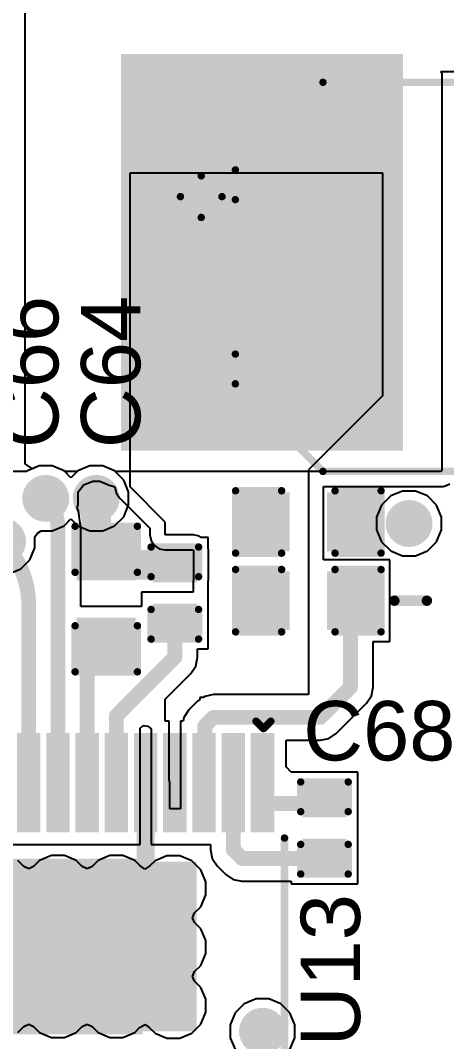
# Model space of a CAD drawing. Header units: millimetres. Extents: x 0 to 5423, y 0 to 5425.
# Drawn here: x 127.82 to 135.11, y 25.46 to 42.92 of the extents above; entities that cross this region are included whole.
import ezdxf

# ---------------------------------------------------------------- set-up
doc = ezdxf.new("R2010")
doc.units = ezdxf.units.MM
for name, color, linetype in [('BottomLayer', 5, 'Continuous'), ('BottomSolder', 6, 'Continuous'), ('TopLayer', 1, 'Continuous'), ('TopOverlay', 2, 'Continuous'), ('TopPaste', 8, 'Continuous'), ('TopSolder', 216, 'Continuous'), ('ViaHoleLayer', 16, 'Continuous')]:
    doc.layers.add(name, color=color, linetype=linetype)
doc.styles.add('Arial', font='', dxfattribs={"height": 0.2})
doc.styles.get('Arial').set_extended_font_data('Arial')

# ---------------------------------------------------------------- blocks, each defined once
blk = doc.blocks.new('HTSSOP_38_EP_4_4___130')
at = {"layer": 'BottomLayer'}
h = blk.add_hatch(color=5, dxfattribs=at)
edge = h.paths.add_edge_path()
edge.add_arc((-1, 2), 0.3, 0, 360)
h = blk.add_hatch(color=5, dxfattribs=at)
edge = h.paths.add_edge_path()
edge.add_arc((0, 2), 0.3, 0, 360)
h = blk.add_hatch(color=5, dxfattribs=at)
edge = h.paths.add_edge_path()
edge.add_arc((1, 2), 0.3, 0, 360)
h = blk.add_hatch(color=5, dxfattribs=at)
edge = h.paths.add_edge_path()
edge.add_arc((-1, 1), 0.3, 0, 360)
h = blk.add_hatch(color=5, dxfattribs=at)
edge = h.paths.add_edge_path()
edge.add_arc((0, 1), 0.3, 0, 360)
h = blk.add_hatch(color=5, dxfattribs=at)
edge = h.paths.add_edge_path()
edge.add_arc((1, 1), 0.3, 0, 360)
at = {"layer": 'BottomSolder'}
h = blk.add_hatch(color=6, dxfattribs=at)
edge = h.paths.add_edge_path()
edge.add_arc((-1, 2), 0.402, 0, 360)
h = blk.add_hatch(color=6, dxfattribs=at)
edge = h.paths.add_edge_path()
edge.add_arc((0, 2), 0.402, 0, 360)
h = blk.add_hatch(color=6, dxfattribs=at)
edge = h.paths.add_edge_path()
edge.add_arc((1, 2), 0.402, 0, 360)
h = blk.add_hatch(color=6, dxfattribs=at)
edge = h.paths.add_edge_path()
edge.add_arc((-1, 1), 0.402, 0, 360)
h = blk.add_hatch(color=6, dxfattribs=at)
edge = h.paths.add_edge_path()
edge.add_arc((0, 1), 0.402, 0, 360)
h = blk.add_hatch(color=6, dxfattribs=at)
edge = h.paths.add_edge_path()
edge.add_arc((1, 1), 0.402, 0, 360)
h = blk.add_hatch(color=6, dxfattribs=at)
edge = h.paths.add_edge_path()
edge.add_arc((-1, 0), 0.402, 0, 360)
h = blk.add_hatch(color=6, dxfattribs=at)
edge = h.paths.add_edge_path()
edge.add_arc((0, 0), 0.402, 0, 360)
h = blk.add_hatch(color=6, dxfattribs=at)
edge = h.paths.add_edge_path()
edge.add_arc((1, 0), 0.402, 0, 360)
at = {"layer": 'TopLayer'}
for points in [[(-2, 4.65), (-2, 4.35), (-3.6, 4.35), (-3.6, 4.65)], [(-2, 4.15), (-2, 3.85), (-3.6, 3.85), (-3.6, 4.15)], [(-2, 3.65), (-2, 3.35), (-3.6, 3.35), (-3.6, 3.65)], [(-2, 3.15), (-2, 2.85), (-3.6, 2.85), (-3.6, 3.15)], [(-2, 2.65), (-2, 2.35), (-3.6, 2.35), (-3.6, 2.65)], [(1.45, 2.4), (1.45, -2.4), (-1.45, -2.4), (-1.45, 2.4)], [(-2, 2.15), (-2, 1.85), (-3.6, 1.85), (-3.6, 2.15)], [(-2, 1.65), (-2, 1.35), (-3.6, 1.35), (-3.6, 1.65)], [(-2, 1.15), (-2, 0.85), (-3.6, 0.85), (-3.6, 1.15)], [(-2, 0.65), (-2, 0.35), (-3.6, 0.35), (-3.6, 0.65)]]:
    blk.add_hatch(color=1, dxfattribs=at).paths.add_polyline_path(points)
h = blk.add_hatch(color=1, dxfattribs=at)
edge = h.paths.add_edge_path()
edge.add_arc((-1, 2), 0.3, 0, 360)
h = blk.add_hatch(color=1, dxfattribs=at)
edge = h.paths.add_edge_path()
edge.add_arc((0, 2), 0.3, 0, 360)
h = blk.add_hatch(color=1, dxfattribs=at)
edge = h.paths.add_edge_path()
edge.add_arc((1, 2), 0.3, 0, 360)
h = blk.add_hatch(color=1, dxfattribs=at)
edge = h.paths.add_edge_path()
edge.add_arc((-1, 1), 0.3, 0, 360)
h = blk.add_hatch(color=1, dxfattribs=at)
edge = h.paths.add_edge_path()
edge.add_arc((0, 1), 0.3, 0, 360)
h = blk.add_hatch(color=1, dxfattribs=at)
edge = h.paths.add_edge_path()
edge.add_arc((1, 1), 0.3, 0, 360)
at = {"layer": 'TopPaste'}
for points in [[(-2, 4.65), (-2, 4.35), (-3.6, 4.35), (-3.6, 4.65)], [(-2, 4.15), (-2, 3.85), (-3.6, 3.85), (-3.6, 4.15)], [(-2, 3.65), (-2, 3.35), (-3.6, 3.35), (-3.6, 3.65)], [(-2, 3.15), (-2, 2.85), (-3.6, 2.85), (-3.6, 3.15)], [(-2, 2.65), (-2, 2.35), (-3.6, 2.35), (-3.6, 2.65)], [(1.45, 2.4), (1.45, -2.4), (-1.45, -2.4), (-1.45, 2.4)], [(-2, 2.15), (-2, 1.85), (-3.6, 1.85), (-3.6, 2.15)], [(-2, 1.65), (-2, 1.35), (-3.6, 1.35), (-3.6, 1.65)], [(-2, 1.15), (-2, 0.85), (-3.6, 0.85), (-3.6, 1.15)], [(-2, 0.65), (-2, 0.35), (-3.6, 0.35), (-3.6, 0.65)]]:
    blk.add_hatch(color=8, dxfattribs=at).paths.add_polyline_path(points)
at = {"layer": 'TopSolder'}
for points in [[(-1.949, 4.701), (-1.949, 4.299), (-3.651, 4.299), (-3.651, 4.701)], [(-1.949, 4.201), (-1.949, 3.799), (-3.651, 3.799), (-3.651, 4.201)], [(-1.949, 3.701), (-1.949, 3.299), (-3.651, 3.299), (-3.651, 3.701)], [(-1.949, 3.201), (-1.949, 2.799), (-3.651, 2.799), (-3.651, 3.201)], [(-1.949, 2.701), (-1.949, 2.299), (-3.651, 2.299), (-3.651, 2.701)], [(1.501, 2.451), (1.501, -2.451), (-1.501, -2.451), (-1.501, 2.451)], [(-1.949, 2.201), (-1.949, 1.799), (-3.651, 1.799), (-3.651, 2.201)], [(-1.949, 1.701), (-1.949, 1.299), (-3.651, 1.299), (-3.651, 1.701)], [(-1.949, 1.201), (-1.949, 0.799), (-3.651, 0.799), (-3.651, 1.201)], [(-1.949, 0.701), (-1.949, 0.299), (-3.651, 0.299), (-3.651, 0.701)]]:
    blk.add_hatch(color=216, dxfattribs=at).paths.add_polyline_path(points)
h = blk.add_hatch(color=216, dxfattribs=at)
edge = h.paths.add_edge_path()
edge.add_arc((-1, 2), 0.402, 0, 360)
h = blk.add_hatch(color=216, dxfattribs=at)
edge = h.paths.add_edge_path()
edge.add_arc((0, 2), 0.402, 0, 360)
h = blk.add_hatch(color=216, dxfattribs=at)
edge = h.paths.add_edge_path()
edge.add_arc((1, 2), 0.402, 0, 360)
h = blk.add_hatch(color=216, dxfattribs=at)
edge = h.paths.add_edge_path()
edge.add_arc((-1, 1), 0.402, 0, 360)
h = blk.add_hatch(color=216, dxfattribs=at)
edge = h.paths.add_edge_path()
edge.add_arc((0, 1), 0.402, 0, 360)
h = blk.add_hatch(color=216, dxfattribs=at)
edge = h.paths.add_edge_path()
edge.add_arc((1, 1), 0.402, 0, 360)
h = blk.add_hatch(color=216, dxfattribs=at)
edge = h.paths.add_edge_path()
edge.add_arc((-1, 0), 0.402, 0, 360)
h = blk.add_hatch(color=216, dxfattribs=at)
edge = h.paths.add_edge_path()
edge.add_arc((0, 0), 0.402, 0, 360)
h = blk.add_hatch(color=216, dxfattribs=at)
edge = h.paths.add_edge_path()
edge.add_arc((1, 0), 0.402, 0, 360)
at = {"layer": 'ViaHoleLayer'}
h = blk.add_hatch(color=16, dxfattribs=at)
edge = h.paths.add_edge_path()
edge.add_arc((-1, 2), 0.15, 0, 360)
h = blk.add_hatch(color=16, dxfattribs=at)
edge = h.paths.add_edge_path()
edge.add_arc((0, 2), 0.15, 0, 360)
h = blk.add_hatch(color=16, dxfattribs=at)
edge = h.paths.add_edge_path()
edge.add_arc((1, 2), 0.15, 0, 360)
h = blk.add_hatch(color=16, dxfattribs=at)
edge = h.paths.add_edge_path()
edge.add_arc((-1, 1), 0.15, 0, 360)
h = blk.add_hatch(color=16, dxfattribs=at)
edge = h.paths.add_edge_path()
edge.add_arc((0, 1), 0.15, 0, 360)
h = blk.add_hatch(color=16, dxfattribs=at)
edge = h.paths.add_edge_path()
edge.add_arc((1, 1), 0.15, 0, 360)
at = {"layer": 'TopOverlay', "const_width": 0.127}
for points in [[(1.829, 4.877), (-1.854, 4.877)], [(-3.724, 4.516), (-3.851, 4.643)], [(-3.851, 4.389), (-3.851, 4.643)], [(-3.851, 4.389), (-3.724, 4.516)]]:
    blk.add_lwpolyline(points, dxfattribs=at)
at = {"layer": 'TopOverlay', "const_width": 0.0635}
for points in [[(-1.886, 4.877, 1), (-1.822, 4.877, 1)], [(-3.883, 4.643, 1), (-3.82, 4.643, 1)], [(-3.883, 4.643, 1), (-3.82, 4.643, 1)], [(-3.756, 4.516, 1), (-3.693, 4.516, 1)], [(-3.756, 4.516, 1), (-3.693, 4.516, 1)], [(-3.883, 4.389, 1), (-3.82, 4.389, 1)], [(-3.883, 4.389, 1), (-3.82, 4.389, 1)]]:
    blk.add_lwpolyline(points, format="xyb", close=True, dxfattribs=at)
blk = doc.blocks.new('C___0603_350')
at = {"layer": 'TopLayer'}
for points in [[(-0.381, 0.445), (-0.381, -0.445), (-1.143, -0.445), (-1.143, 0.445)], [(1.143, 0.445), (1.143, -0.445), (0.381, -0.445), (0.381, 0.445)]]:
    blk.add_hatch(color=1, dxfattribs=at).paths.add_polyline_path(points)
at = {"layer": 'TopPaste'}
for points in [[(-0.381, 0.445), (-0.381, -0.445), (-1.143, -0.445), (-1.143, 0.445)], [(1.143, 0.445), (1.143, -0.445), (0.381, -0.445), (0.381, 0.445)]]:
    blk.add_hatch(color=8, dxfattribs=at).paths.add_polyline_path(points)
at = {"layer": 'TopSolder'}
for points in [[(-0.321, 0.504), (-0.321, -0.504), (-1.203, -0.504), (-1.203, 0.504)], [(1.203, 0.504), (1.203, -0.504), (0.321, -0.504), (0.321, 0.504)]]:
    blk.add_hatch(color=216, dxfattribs=at).paths.add_polyline_path(points)
at = {"layer": 'TopOverlay', "const_width": 0.127}
for points in [[(-1.245, 0.533), (-1.245, -0.533)], [(-0.457, 0.533), (-1.245, 0.533)], [(1.245, 0.533), (0.457, 0.533)], [(1.245, 0.533), (1.245, -0.533)], [(-0.457, -0.533), (-1.245, -0.533)], [(1.245, -0.533), (0.457, -0.533)]]:
    blk.add_lwpolyline(points, dxfattribs=at)
at = {"layer": 'TopOverlay', "const_width": 0.0635}
for points in [[(-1.276, 0.533, 1), (-1.213, 0.533, 1)], [(-1.276, 0.533, 1), (-1.213, 0.533, 1)], [(-0.489, 0.533, 1), (-0.425, 0.533, 1)], [(0.425, 0.533, 1), (0.489, 0.533, 1)], [(1.213, 0.533, 1), (1.276, 0.533, 1)], [(1.213, 0.533, 1), (1.276, 0.533, 1)], [(-1.276, -0.533, 1), (-1.213, -0.533, 1)], [(-1.276, -0.533, 1), (-1.213, -0.533, 1)], [(-0.489, -0.533, 1), (-0.425, -0.533, 1)], [(0.425, -0.533, 1), (0.489, -0.533, 1)], [(1.213, -0.533, 1), (1.276, -0.533, 1)], [(1.213, -0.533, 1), (1.276, -0.533, 1)]]:
    blk.add_lwpolyline(points, format="xyb", close=True, dxfattribs=at)
blk = doc.blocks.new('C___0603_352')
at = {"layer": 'TopLayer'}
for points in [[(-0.381, 0.445), (-0.381, -0.445), (-1.143, -0.445), (-1.143, 0.445)], [(1.143, 0.445), (1.143, -0.445), (0.381, -0.445), (0.381, 0.445)]]:
    blk.add_hatch(color=1, dxfattribs=at).paths.add_polyline_path(points)
at = {"layer": 'TopPaste'}
for points in [[(-0.381, 0.445), (-0.381, -0.445), (-1.143, -0.445), (-1.143, 0.445)], [(1.143, 0.445), (1.143, -0.445), (0.381, -0.445), (0.381, 0.445)]]:
    blk.add_hatch(color=8, dxfattribs=at).paths.add_polyline_path(points)
at = {"layer": 'TopSolder'}
for points in [[(-0.321, 0.504), (-0.321, -0.504), (-1.203, -0.504), (-1.203, 0.504)], [(1.203, 0.504), (1.203, -0.504), (0.321, -0.504), (0.321, 0.504)]]:
    blk.add_hatch(color=216, dxfattribs=at).paths.add_polyline_path(points)
at = {"layer": 'TopOverlay', "const_width": 0.127}
for points in [[(-1.245, 0.533), (-1.245, -0.533)], [(-0.457, 0.533), (-1.245, 0.533)], [(1.245, 0.533), (0.457, 0.533)], [(1.245, 0.533), (1.245, -0.533)], [(-0.457, -0.533), (-1.245, -0.533)], [(1.245, -0.533), (0.457, -0.533)]]:
    blk.add_lwpolyline(points, dxfattribs=at)
at = {"layer": 'TopOverlay', "const_width": 0.0635}
for points in [[(-1.276, 0.533, 1), (-1.213, 0.533, 1)], [(-1.276, 0.533, 1), (-1.213, 0.533, 1)], [(-0.489, 0.533, 1), (-0.425, 0.533, 1)], [(0.425, 0.533, 1), (0.489, 0.533, 1)], [(1.213, 0.533, 1), (1.276, 0.533, 1)], [(1.213, 0.533, 1), (1.276, 0.533, 1)], [(-1.276, -0.533, 1), (-1.213, -0.533, 1)], [(-1.276, -0.533, 1), (-1.213, -0.533, 1)], [(-0.489, -0.533, 1), (-0.425, -0.533, 1)], [(0.425, -0.533, 1), (0.489, -0.533, 1)], [(1.213, -0.533, 1), (1.276, -0.533, 1)], [(1.213, -0.533, 1), (1.276, -0.533, 1)]]:
    blk.add_lwpolyline(points, format="xyb", close=True, dxfattribs=at)
blk = doc.blocks.new('RVT1H101M0607_354')
at = {"layer": 'TopLayer'}
blk.add_hatch(color=1, dxfattribs=at).paths.add_polyline_path([(-4.55, 0.8), (-1.05, 0.8), (-1.05, -0.8), (-4.55, -0.8)])
at = {"layer": 'TopPaste'}
blk.add_hatch(color=8, dxfattribs=at).paths.add_polyline_path([(-4.55, 0.8), (-1.05, 0.8), (-1.05, -0.8), (-4.55, -0.8)])
at = {"layer": 'TopSolder'}
blk.add_hatch(color=216, dxfattribs=at).paths.add_polyline_path([(-4.652, 0.902), (-0.948, 0.902), (-0.948, -0.902), (-4.652, -0.902)])
at = {"layer": 'TopOverlay', "const_width": 0.127}
for points in [[(-3.333, 1.829), (-1.835, 3.327)], [(-1.835, 3.327), (3.321, 3.327)], [(-3.918, 1.016), (-3.918, 1.727)], [(-3.333, 1.321), (-3.333, 1.829)], [(-4.273, 1.372), (-3.562, 1.372)], [(-3.333, -1.829), (-3.333, -1.321)], [(-3.333, -1.829), (-1.835, -3.327)], [(-1.835, -3.327), (3.321, -3.327)]]:
    blk.add_lwpolyline(points, dxfattribs=at)
at = {"layer": 'TopOverlay', "const_width": 0.0635}
for points in [[(-1.867, 3.327, 1), (-1.803, 3.327, 1)], [(-1.867, 3.327, 1), (-1.803, 3.327, 1)], [(-3.949, 1.727, 1), (-3.886, 1.727, 1)], [(-3.365, 1.829, 1), (-3.302, 1.829, 1)], [(-3.365, 1.829, 1), (-3.302, 1.829, 1)], [(-4.305, 1.372, 1), (-4.241, 1.372, 1)], [(-3.594, 1.372, 1), (-3.53, 1.372, 1)], [(-3.365, 1.321, 1), (-3.302, 1.321, 1)], [(-3.949, 1.016, 1), (-3.886, 1.016, 1)], [(-3.365, -1.321, 1), (-3.302, -1.321, 1)], [(-3.365, -1.829, 1), (-3.302, -1.829, 1)], [(-3.365, -1.829, 1), (-3.302, -1.829, 1)], [(-1.867, -3.327, 1), (-1.803, -3.327, 1)], [(-1.867, -3.327, 1), (-1.803, -3.327, 1)]]:
    blk.add_lwpolyline(points, format="xyb", close=True, dxfattribs=at)
blk = doc.blocks.new('C___0402_357')
at = {"layer": 'TopLayer'}
for points in [[(-0.699, -0.318), (-0.699, 0.318), (-0.241, 0.318), (-0.241, -0.318)], [(0.241, -0.318), (0.241, 0.318), (0.699, 0.318), (0.699, -0.318)]]:
    blk.add_hatch(color=1, dxfattribs=at).paths.add_polyline_path(points)
at = {"layer": 'TopPaste'}
for points in [[(-0.699, -0.318), (-0.699, 0.318), (-0.241, 0.318), (-0.241, -0.318)], [(0.241, -0.318), (0.241, 0.318), (0.699, 0.318), (0.699, -0.318)]]:
    blk.add_hatch(color=8, dxfattribs=at).paths.add_polyline_path(points)
at = {"layer": 'TopSolder'}
for points in [[(-0.758, -0.377), (-0.758, 0.377), (-0.181, 0.377), (-0.181, -0.377)], [(0.181, -0.377), (0.181, 0.377), (0.758, 0.377), (0.758, -0.377)]]:
    blk.add_hatch(color=216, dxfattribs=at).paths.add_polyline_path(points)
at = {"layer": 'TopOverlay', "const_width": 0.127}
for points in [[(-0.787, 0.406), (-0.279, 0.406)], [(-0.787, 0.406), (-0.787, -0.406)], [(0.279, 0.406), (0.787, 0.406)], [(0.787, 0.406), (0.787, -0.406)], [(-0.787, -0.406), (-0.279, -0.406)], [(0.279, -0.406), (0.787, -0.406)]]:
    blk.add_lwpolyline(points, dxfattribs=at)
at = {"layer": 'TopOverlay', "const_width": 0.0635}
for points in [[(-0.819, 0.406, 1), (-0.756, 0.406, 1)], [(-0.819, 0.406, 1), (-0.756, 0.406, 1)], [(-0.311, 0.406, 1), (-0.248, 0.406, 1)], [(0.248, 0.406, 1), (0.311, 0.406, 1)], [(0.756, 0.406, 1), (0.819, 0.406, 1)], [(0.756, 0.406, 1), (0.819, 0.406, 1)], [(-0.819, -0.406, 1), (-0.756, -0.406, 1)], [(-0.819, -0.406, 1), (-0.756, -0.406, 1)], [(-0.311, -0.406, 1), (-0.248, -0.406, 1)], [(0.248, -0.406, 1), (0.311, -0.406, 1)], [(0.756, -0.406, 1), (0.819, -0.406, 1)], [(0.756, -0.406, 1), (0.819, -0.406, 1)]]:
    blk.add_lwpolyline(points, format="xyb", close=True, dxfattribs=at)
blk = doc.blocks.new('C___0603_358')
at = {"layer": 'TopLayer'}
for points in [[(-0.381, 0.445), (-0.381, -0.445), (-1.143, -0.445), (-1.143, 0.445)], [(1.143, 0.445), (1.143, -0.445), (0.381, -0.445), (0.381, 0.445)]]:
    blk.add_hatch(color=1, dxfattribs=at).paths.add_polyline_path(points)
at = {"layer": 'TopPaste'}
for points in [[(-0.381, 0.445), (-0.381, -0.445), (-1.143, -0.445), (-1.143, 0.445)], [(1.143, 0.445), (1.143, -0.445), (0.381, -0.445), (0.381, 0.445)]]:
    blk.add_hatch(color=8, dxfattribs=at).paths.add_polyline_path(points)
at = {"layer": 'TopSolder'}
for points in [[(-0.321, 0.504), (-0.321, -0.504), (-1.203, -0.504), (-1.203, 0.504)], [(1.203, 0.504), (1.203, -0.504), (0.321, -0.504), (0.321, 0.504)]]:
    blk.add_hatch(color=216, dxfattribs=at).paths.add_polyline_path(points)
at = {"layer": 'TopOverlay', "const_width": 0.127}
for points in [[(-1.245, -0.533), (-1.245, 0.533)], [(-0.457, 0.533), (-1.245, 0.533)], [(1.245, 0.533), (0.457, 0.533)], [(1.245, -0.533), (1.245, 0.533)], [(-0.457, -0.533), (-1.245, -0.533)], [(1.245, -0.533), (0.457, -0.533)]]:
    blk.add_lwpolyline(points, dxfattribs=at)
at = {"layer": 'TopOverlay', "const_width": 0.0635}
for points in [[(-1.276, 0.533, 1), (-1.213, 0.533, 1)], [(-1.276, 0.533, 1), (-1.213, 0.533, 1)], [(-0.489, 0.533, 1), (-0.425, 0.533, 1)], [(0.425, 0.533, 1), (0.489, 0.533, 1)], [(1.213, 0.533, 1), (1.276, 0.533, 1)], [(1.213, 0.533, 1), (1.276, 0.533, 1)], [(-1.276, -0.533, 1), (-1.213, -0.533, 1)], [(-1.276, -0.533, 1), (-1.213, -0.533, 1)], [(-0.489, -0.533, 1), (-0.425, -0.533, 1)], [(0.425, -0.533, 1), (0.489, -0.533, 1)], [(1.213, -0.533, 1), (1.276, -0.533, 1)], [(1.213, -0.533, 1), (1.276, -0.533, 1)]]:
    blk.add_lwpolyline(points, format="xyb", close=True, dxfattribs=at)
blk = doc.blocks.new('C___0402_360')
at = {"layer": 'TopLayer'}
for points in [[(-0.699, -0.318), (-0.699, 0.318), (-0.241, 0.318), (-0.241, -0.318)], [(0.241, -0.318), (0.241, 0.318), (0.699, 0.318), (0.699, -0.318)]]:
    blk.add_hatch(color=1, dxfattribs=at).paths.add_polyline_path(points)
at = {"layer": 'TopPaste'}
for points in [[(-0.699, -0.318), (-0.699, 0.318), (-0.241, 0.318), (-0.241, -0.318)], [(0.241, -0.318), (0.241, 0.318), (0.699, 0.318), (0.699, -0.318)]]:
    blk.add_hatch(color=8, dxfattribs=at).paths.add_polyline_path(points)
at = {"layer": 'TopSolder'}
for points in [[(-0.758, -0.377), (-0.758, 0.377), (-0.181, 0.377), (-0.181, -0.377)], [(0.181, -0.377), (0.181, 0.377), (0.758, 0.377), (0.758, -0.377)]]:
    blk.add_hatch(color=216, dxfattribs=at).paths.add_polyline_path(points)
at = {"layer": 'TopOverlay', "const_width": 0.127}
for points in [[(-0.787, 0.406), (-0.279, 0.406)], [(-0.787, 0.406), (-0.787, -0.406)], [(0.279, 0.406), (0.787, 0.406)], [(0.787, 0.406), (0.787, -0.406)], [(-0.787, -0.406), (-0.279, -0.406)], [(0.279, -0.406), (0.787, -0.406)]]:
    blk.add_lwpolyline(points, dxfattribs=at)
at = {"layer": 'TopOverlay', "const_width": 0.0635}
for points in [[(-0.819, 0.406, 1), (-0.756, 0.406, 1)], [(-0.819, 0.406, 1), (-0.756, 0.406, 1)], [(-0.311, 0.406, 1), (-0.248, 0.406, 1)], [(0.248, 0.406, 1), (0.311, 0.406, 1)], [(0.756, 0.406, 1), (0.819, 0.406, 1)], [(0.756, 0.406, 1), (0.819, 0.406, 1)], [(-0.819, -0.406, 1), (-0.756, -0.406, 1)], [(-0.819, -0.406, 1), (-0.756, -0.406, 1)], [(-0.311, -0.406, 1), (-0.248, -0.406, 1)], [(0.248, -0.406, 1), (0.311, -0.406, 1)], [(0.756, -0.406, 1), (0.819, -0.406, 1)], [(0.756, -0.406, 1), (0.819, -0.406, 1)]]:
    blk.add_lwpolyline(points, format="xyb", close=True, dxfattribs=at)

msp = doc.modelspace()

# ---------------------------------------------------------------- hatches: boundary and pattern name
at = {"layer": 'BottomLayer'}
h = msp.add_hatch(color=5, dxfattribs=at)
edge = h.paths.add_edge_path()
edge.add_arc((130.331, 40.45), 0.3, 0, 360)
h = msp.add_hatch(color=5, dxfattribs=at)
edge = h.paths.add_edge_path()
edge.add_arc((131.444, 40.45), 0.3, 0, 360)
h = msp.add_hatch(color=5, dxfattribs=at)
edge = h.paths.add_edge_path()
edge.add_arc((132.558, 40.45), 0.3, 0, 360)
h = msp.add_hatch(color=5, dxfattribs=at)
edge = h.paths.add_edge_path()
edge.add_arc((133.671, 40.45), 0.3, 0, 360)
h = msp.add_hatch(color=5, dxfattribs=at)
edge = h.paths.add_edge_path()
edge.add_arc((130.331, 36.589), 0.3, 0, 360)
h = msp.add_hatch(color=5, dxfattribs=at)
edge = h.paths.add_edge_path()
edge.add_arc((131.444, 36.589), 0.3, 0, 360)
h = msp.add_hatch(color=5, dxfattribs=at)
edge = h.paths.add_edge_path()
edge.add_arc((132.558, 36.589), 0.3, 0, 360)
h = msp.add_hatch(color=5, dxfattribs=at)
edge = h.paths.add_edge_path()
edge.add_arc((133.671, 36.589), 0.3, 0, 360)
h = msp.add_hatch(color=5, dxfattribs=at)
edge = h.paths.add_edge_path()
edge.add_arc((128.251, 34.744), 0.3, 0, 360)
h = msp.add_hatch(color=5, dxfattribs=at)
edge = h.paths.add_edge_path()
edge.add_arc((129.115, 34.744), 0.3, 0, 360)
h = msp.add_hatch(color=5, dxfattribs=at)
edge = h.paths.add_edge_path()
edge.add_arc((134.467, 34.315), 0.3, 0, 360)
h = msp.add_hatch(color=5, dxfattribs=at)
edge = h.paths.add_edge_path()
edge.add_arc((130.435, 28.077), 0.3, 0, 360)
h = msp.add_hatch(color=5, dxfattribs=at)
edge = h.paths.add_edge_path()
edge.add_arc((130.435, 27.073), 0.3, 0, 360)
h = msp.add_hatch(color=5, dxfattribs=at)
edge = h.paths.add_edge_path()
edge.add_arc((130.435, 26.069), 0.3, 0, 360)
h = msp.add_hatch(color=5, dxfattribs=at)
edge = h.paths.add_edge_path()
edge.add_arc((131.96, 25.633), 0.3, 0, 360)
at = {"layer": 'BottomSolder'}
h = msp.add_hatch(color=6, dxfattribs=at)
edge = h.paths.add_edge_path()
edge.add_arc((130.331, 40.45), 0.402, 0, 360)
h = msp.add_hatch(color=6, dxfattribs=at)
edge = h.paths.add_edge_path()
edge.add_arc((131.444, 40.45), 0.402, 0, 360)
h = msp.add_hatch(color=6, dxfattribs=at)
edge = h.paths.add_edge_path()
edge.add_arc((132.558, 40.45), 0.402, 0, 360)
h = msp.add_hatch(color=6, dxfattribs=at)
edge = h.paths.add_edge_path()
edge.add_arc((133.671, 40.45), 0.402, 0, 360)
h = msp.add_hatch(color=6, dxfattribs=at)
edge = h.paths.add_edge_path()
edge.add_arc((130.331, 36.589), 0.402, 0, 360)
h = msp.add_hatch(color=6, dxfattribs=at)
edge = h.paths.add_edge_path()
edge.add_arc((131.444, 36.589), 0.402, 0, 360)
h = msp.add_hatch(color=6, dxfattribs=at)
edge = h.paths.add_edge_path()
edge.add_arc((132.558, 36.589), 0.402, 0, 360)
h = msp.add_hatch(color=6, dxfattribs=at)
edge = h.paths.add_edge_path()
edge.add_arc((133.671, 36.589), 0.402, 0, 360)
h = msp.add_hatch(color=6, dxfattribs=at)
edge = h.paths.add_edge_path()
edge.add_arc((128.251, 34.744), 0.402, 0, 360)
h = msp.add_hatch(color=6, dxfattribs=at)
edge = h.paths.add_edge_path()
edge.add_arc((129.115, 34.744), 0.402, 0, 360)
h = msp.add_hatch(color=6, dxfattribs=at)
edge = h.paths.add_edge_path()
edge.add_arc((134.467, 34.315), 0.402, 0, 360)
h = msp.add_hatch(color=6, dxfattribs=at)
edge = h.paths.add_edge_path()
edge.add_arc((127.511, 34.009), 0.402, 0, 360)
h = msp.add_hatch(color=6, dxfattribs=at)
edge = h.paths.add_edge_path()
edge.add_arc((130.435, 28.077), 0.402, 0, 360)
h = msp.add_hatch(color=6, dxfattribs=at)
edge = h.paths.add_edge_path()
edge.add_arc((130.435, 27.073), 0.402, 0, 360)
h = msp.add_hatch(color=6, dxfattribs=at)
edge = h.paths.add_edge_path()
edge.add_arc((130.435, 26.069), 0.402, 0, 360)
h = msp.add_hatch(color=6, dxfattribs=at)
edge = h.paths.add_edge_path()
edge.add_arc((131.96, 25.633), 0.402, 0, 360)
at = {"layer": 'TopLayer'}
for points in [[(129.54, 35.562), (134.366, 35.562), (134.366, 42.343), (129.54, 42.343)], [(128.843, 33.354), (130.778, 33.354), (130.778, 33.862), (128.843, 33.862)], [(129.46, 25.633), (130.835, 25.633), (130.835, 28.533), (129.46, 28.533)]]:
    msp.add_hatch(color=1, dxfattribs=at).paths.add_polyline_path(points)
h = msp.add_hatch(color=1, dxfattribs=at)
edge = h.paths.add_edge_path()
edge.add_arc((130.331, 40.45), 0.3, 0, 360)
h = msp.add_hatch(color=1, dxfattribs=at)
edge = h.paths.add_edge_path()
edge.add_arc((131.444, 40.45), 0.3, 0, 360)
h = msp.add_hatch(color=1, dxfattribs=at)
edge = h.paths.add_edge_path()
edge.add_arc((132.558, 40.45), 0.3, 0, 360)
h = msp.add_hatch(color=1, dxfattribs=at)
edge = h.paths.add_edge_path()
edge.add_arc((133.671, 40.45), 0.3, 0, 360)
h = msp.add_hatch(color=1, dxfattribs=at)
edge = h.paths.add_edge_path()
edge.add_arc((130.331, 36.589), 0.3, 0, 360)
h = msp.add_hatch(color=1, dxfattribs=at)
edge = h.paths.add_edge_path()
edge.add_arc((131.444, 36.589), 0.3, 0, 360)
h = msp.add_hatch(color=1, dxfattribs=at)
edge = h.paths.add_edge_path()
edge.add_arc((132.558, 36.589), 0.3, 0, 360)
h = msp.add_hatch(color=1, dxfattribs=at)
edge = h.paths.add_edge_path()
edge.add_arc((133.671, 36.589), 0.3, 0, 360)
h = msp.add_hatch(color=1, dxfattribs=at)
edge = h.paths.add_edge_path()
edge.add_arc((128.251, 34.744), 0.3, 0, 360)
h = msp.add_hatch(color=1, dxfattribs=at)
edge = h.paths.add_edge_path()
edge.add_arc((129.115, 34.744), 0.3, 0, 360)
h = msp.add_hatch(color=1, dxfattribs=at)
edge = h.paths.add_edge_path()
edge.add_arc((134.467, 34.315), 0.3, 0, 360)
h = msp.add_hatch(color=1, dxfattribs=at)
edge = h.paths.add_edge_path()
edge.add_arc((130.435, 28.077), 0.3, 0, 360)
h = msp.add_hatch(color=1, dxfattribs=at)
edge = h.paths.add_edge_path()
edge.add_arc((130.435, 27.073), 0.3, 0, 360)
h = msp.add_hatch(color=1, dxfattribs=at)
edge = h.paths.add_edge_path()
edge.add_arc((130.435, 26.069), 0.3, 0, 360)
h = msp.add_hatch(color=1, dxfattribs=at)
edge = h.paths.add_edge_path()
edge.add_arc((131.96, 25.633), 0.3, 0, 360)
at = {"layer": 'TopSolder'}
h = msp.add_hatch(color=216, dxfattribs=at)
edge = h.paths.add_edge_path()
edge.add_arc((130.331, 40.45), 0.402, 0, 360)
h = msp.add_hatch(color=216, dxfattribs=at)
edge = h.paths.add_edge_path()
edge.add_arc((131.444, 40.45), 0.402, 0, 360)
h = msp.add_hatch(color=216, dxfattribs=at)
edge = h.paths.add_edge_path()
edge.add_arc((132.558, 40.45), 0.402, 0, 360)
h = msp.add_hatch(color=216, dxfattribs=at)
edge = h.paths.add_edge_path()
edge.add_arc((133.671, 40.45), 0.402, 0, 360)
h = msp.add_hatch(color=216, dxfattribs=at)
edge = h.paths.add_edge_path()
edge.add_arc((130.331, 36.589), 0.402, 0, 360)
h = msp.add_hatch(color=216, dxfattribs=at)
edge = h.paths.add_edge_path()
edge.add_arc((131.444, 36.589), 0.402, 0, 360)
h = msp.add_hatch(color=216, dxfattribs=at)
edge = h.paths.add_edge_path()
edge.add_arc((132.558, 36.589), 0.402, 0, 360)
h = msp.add_hatch(color=216, dxfattribs=at)
edge = h.paths.add_edge_path()
edge.add_arc((133.671, 36.589), 0.402, 0, 360)
h = msp.add_hatch(color=216, dxfattribs=at)
edge = h.paths.add_edge_path()
edge.add_arc((128.251, 34.744), 0.402, 0, 360)
h = msp.add_hatch(color=216, dxfattribs=at)
edge = h.paths.add_edge_path()
edge.add_arc((129.115, 34.744), 0.402, 0, 360)
h = msp.add_hatch(color=216, dxfattribs=at)
edge = h.paths.add_edge_path()
edge.add_arc((134.467, 34.315), 0.402, 0, 360)
h = msp.add_hatch(color=216, dxfattribs=at)
edge = h.paths.add_edge_path()
edge.add_arc((127.511, 34.009), 0.402, 0, 360)
h = msp.add_hatch(color=216, dxfattribs=at)
edge = h.paths.add_edge_path()
edge.add_arc((130.435, 28.077), 0.402, 0, 360)
h = msp.add_hatch(color=216, dxfattribs=at)
edge = h.paths.add_edge_path()
edge.add_arc((130.435, 27.073), 0.402, 0, 360)
h = msp.add_hatch(color=216, dxfattribs=at)
edge = h.paths.add_edge_path()
edge.add_arc((130.435, 26.069), 0.402, 0, 360)
h = msp.add_hatch(color=216, dxfattribs=at)
edge = h.paths.add_edge_path()
edge.add_arc((131.96, 25.633), 0.402, 0, 360)
at = {"layer": 'ViaHoleLayer'}
h = msp.add_hatch(color=16, dxfattribs=at)
edge = h.paths.add_edge_path()
edge.add_arc((130.331, 40.45), 0.15, 0, 360)
h = msp.add_hatch(color=16, dxfattribs=at)
edge = h.paths.add_edge_path()
edge.add_arc((131.444, 40.45), 0.15, 0, 360)
h = msp.add_hatch(color=16, dxfattribs=at)
edge = h.paths.add_edge_path()
edge.add_arc((132.558, 40.45), 0.15, 0, 360)
h = msp.add_hatch(color=16, dxfattribs=at)
edge = h.paths.add_edge_path()
edge.add_arc((133.671, 40.45), 0.15, 0, 360)
h = msp.add_hatch(color=16, dxfattribs=at)
edge = h.paths.add_edge_path()
edge.add_arc((130.331, 36.589), 0.15, 0, 360)
h = msp.add_hatch(color=16, dxfattribs=at)
edge = h.paths.add_edge_path()
edge.add_arc((131.444, 36.589), 0.15, 0, 360)
h = msp.add_hatch(color=16, dxfattribs=at)
edge = h.paths.add_edge_path()
edge.add_arc((132.558, 36.589), 0.15, 0, 360)
h = msp.add_hatch(color=16, dxfattribs=at)
edge = h.paths.add_edge_path()
edge.add_arc((133.671, 36.589), 0.15, 0, 360)
h = msp.add_hatch(color=16, dxfattribs=at)
edge = h.paths.add_edge_path()
edge.add_arc((128.251, 34.744), 0.15, 0, 360)
h = msp.add_hatch(color=16, dxfattribs=at)
edge = h.paths.add_edge_path()
edge.add_arc((129.115, 34.744), 0.15, 0, 360)
h = msp.add_hatch(color=16, dxfattribs=at)
edge = h.paths.add_edge_path()
edge.add_arc((134.467, 34.315), 0.15, 0, 360)
h = msp.add_hatch(color=16, dxfattribs=at)
edge = h.paths.add_edge_path()
edge.add_arc((130.435, 28.077), 0.15, 0, 360)
h = msp.add_hatch(color=16, dxfattribs=at)
edge = h.paths.add_edge_path()
edge.add_arc((130.435, 27.073), 0.15, 0, 360)
h = msp.add_hatch(color=16, dxfattribs=at)
edge = h.paths.add_edge_path()
edge.add_arc((130.435, 26.069), 0.15, 0, 360)
h = msp.add_hatch(color=16, dxfattribs=at)
edge = h.paths.add_edge_path()
edge.add_arc((131.96, 25.633), 0.15, 0, 360)

# ---------------------------------------------------------------- linework, layer by layer
at = {"layer": 'BottomLayer'}
for p, q in [((127.899, 35.335), (127.899, 69.042)), ((128.026, 35.25), (127.899, 35.335)), ((128.141, 35.298), (128.026, 35.25)), ((128.361, 35.298), (128.141, 35.298)), ((128.565, 35.213), (128.361, 35.298)), ((129.005, 35.298), (128.802, 35.213)), ((129.226, 35.298), (129.005, 35.298)), ((129.429, 35.213), (129.226, 35.298)), ((128.683, 35.095), (128.565, 35.213)), ((128.802, 35.213), (128.683, 35.095)), ((129.585, 35.057), (129.429, 35.213)), ((129.669, 34.854), (129.585, 35.057)), ((129.669, 34.633), (129.669, 34.854)), ((134.154, 34.785), (133.998, 34.629)), ((134.357, 34.869), (134.154, 34.785)), ((134.578, 34.869), (134.357, 34.869)), ((134.781, 34.785), (134.578, 34.869)), ((134.937, 34.629), (134.781, 34.785)), ((129.585, 34.43), (129.669, 34.633)), ((133.998, 34.629), (133.913, 34.425)), ((135.021, 34.425), (134.937, 34.629)), ((129.429, 34.274), (129.585, 34.43)), ((133.913, 34.425), (133.913, 34.205)), ((135.021, 34.205), (135.021, 34.425)), ((128.361, 34.19), (128.565, 34.274)), ((128.565, 34.274), (128.683, 34.392)), ((128.683, 34.392), (128.802, 34.274)), ((128.802, 34.274), (129.005, 34.19)), ((129.226, 34.19), (129.429, 34.274)), ((128.065, 34.084), (128.113, 34.151)), ((128.065, 33.899), (128.065, 34.084)), ((128.113, 34.151), (128.173, 34.19)), ((128.173, 34.19), (128.361, 34.19)), ((129.005, 34.19), (129.226, 34.19)), ((133.913, 34.205), (133.998, 34.001)), ((134.937, 34.001), (135.021, 34.205)), ((127.981, 33.696), (128.065, 33.899)), ((133.998, 34.001), (134.154, 33.845)), ((134.781, 33.845), (134.937, 34.001)), ((134.154, 33.845), (134.357, 33.761)), ((134.357, 33.761), (134.578, 33.761)), ((134.578, 33.761), (134.781, 33.845)), ((127.621, 33.455), (127.825, 33.54)), ((127.825, 33.54), (127.981, 33.696)), ((128.35, 28.637), (128.146, 28.553)), ((128.57, 28.637), (128.35, 28.637)), ((128.774, 28.553), (128.57, 28.637)), ((129.35, 28.637), (129.146, 28.553)), ((129.57, 28.637), (129.35, 28.637)), ((129.774, 28.553), (129.57, 28.637)), ((127.877, 28.449), (127.774, 28.553)), ((128.146, 28.553), (128.043, 28.449)), ((128.877, 28.449), (128.774, 28.553)), ((129.146, 28.553), (129.043, 28.449)), ((129.868, 28.459), (129.774, 28.553)), ((130.121, 28.546), (130.033, 28.459)), ((130.325, 28.631), (130.121, 28.546)), ((130.545, 28.631), (130.325, 28.631)), ((130.749, 28.546), (130.545, 28.631)), ((130.904, 28.391), (130.749, 28.546)), ((127.96, 28.411), (127.877, 28.449)), ((128.043, 28.449), (127.96, 28.411)), ((128.96, 28.411), (128.877, 28.449)), ((129.043, 28.449), (128.96, 28.411)), ((129.944, 28.405), (129.868, 28.459)), ((130.033, 28.459), (129.944, 28.405)), ((130.989, 28.187), (130.904, 28.391)), ((130.989, 27.967), (130.989, 28.187)), ((130.904, 27.763), (130.989, 27.967)), ((130.799, 27.658), (130.904, 27.763)), ((130.763, 27.575), (130.799, 27.658)), ((130.799, 27.492), (130.763, 27.575)), ((130.904, 27.386), (130.799, 27.492)), ((130.989, 27.183), (130.904, 27.386)), ((130.989, 26.962), (130.989, 27.183)), ((130.904, 26.759), (130.989, 26.962)), ((130.799, 26.654), (130.904, 26.759)), ((130.763, 26.571), (130.799, 26.654)), ((130.799, 26.488), (130.763, 26.571)), ((130.904, 26.382), (130.799, 26.488)), ((130.989, 26.179), (130.904, 26.382)), ((130.989, 25.958), (130.989, 26.179)), ((131.646, 26.103), (131.49, 25.947)), ((131.85, 26.187), (131.646, 26.103)), ((132.07, 26.187), (131.85, 26.187)), ((132.274, 26.103), (132.07, 26.187)), ((132.43, 25.947), (132.274, 26.103)), ((130.904, 25.755), (130.989, 25.958)), ((131.49, 25.947), (131.406, 25.743)), ((132.514, 25.743), (132.43, 25.947)), ((127.774, 25.613), (127.877, 25.717)), ((127.877, 25.717), (127.96, 25.755)), ((127.96, 25.755), (128.043, 25.717)), ((128.043, 25.717), (128.146, 25.613)), ((128.774, 25.613), (128.877, 25.717)), ((128.877, 25.717), (128.96, 25.755)), ((128.96, 25.755), (129.043, 25.717)), ((129.043, 25.717), (129.146, 25.613)), ((129.774, 25.613), (129.857, 25.697)), ((129.857, 25.697), (129.955, 25.749)), ((129.955, 25.749), (130.023, 25.697)), ((130.023, 25.697), (130.121, 25.599)), ((130.749, 25.599), (130.904, 25.755)), ((131.406, 25.743), (131.406, 25.523)), ((132.514, 25.523), (132.514, 25.743)), ((128.146, 25.613), (128.35, 25.529)), ((128.35, 25.529), (128.57, 25.529)), ((128.57, 25.529), (128.774, 25.613)), ((129.146, 25.613), (129.35, 25.529)), ((129.35, 25.529), (129.57, 25.529)), ((129.57, 25.529), (129.774, 25.613)), ((130.121, 25.599), (130.325, 25.515)), ((130.325, 25.515), (130.545, 25.515)), ((130.545, 25.515), (130.749, 25.599)), ((131.406, 25.523), (131.49, 25.319)), ((132.43, 25.319), (132.514, 25.523))]:
    msp.add_line(p, q, dxfattribs=at)
at = {"layer": 'TopLayer'}
for p, q in [((135.529, 42.037), (135.005, 42.037)), ((135.005, 42.037), (135.026, 42.016)), ((135.026, 42.016), (135.026, 41.778)), ((135.026, 41.778), (135.026, 35.23)), ((129.695, 34.939), (129.695, 40.31)), ((129.695, 40.31), (134.013, 40.31)), ((134.013, 40.31), (134.013, 36.5)), ((134.013, 36.5), (132.746, 35.233)), ((128.141, 35.298), (127.937, 35.213)), ((128.361, 35.298), (128.141, 35.298)), ((128.565, 35.213), (128.361, 35.298)), ((129.005, 35.298), (128.802, 35.213)), ((129.226, 35.298), (129.005, 35.298)), ((129.429, 35.213), (129.226, 35.298)), ((127.929, 35.204), (127.341, 35.204)), ((127.937, 35.213), (127.929, 35.204)), ((128.574, 35.204), (128.565, 35.213)), ((128.793, 35.204), (128.574, 35.204)), ((128.802, 35.213), (128.793, 35.204)), ((129.432, 35.211), (129.429, 35.213)), ((129.464, 35.204), (129.432, 35.211)), ((135.001, 35.204), (129.464, 35.204)), ((132.746, 35.233), (132.746, 31.389)), ((135.022, 35.209), (135.001, 35.204)), ((135.026, 35.23), (135.022, 35.209)), ((128.805, 34.854), (128.892, 34.965)), ((128.892, 34.965), (128.912, 34.979)), ((128.912, 34.979), (129.057, 35.039)), ((129.057, 35.039), (129.174, 35.039)), ((129.174, 35.039), (129.327, 34.975)), ((129.327, 34.975), (129.333, 34.971)), ((129.333, 34.971), (129.358, 34.967)), ((129.358, 34.967), (129.381, 34.957)), ((129.381, 34.957), (129.413, 34.95)), ((129.413, 34.95), (129.424, 34.95)), ((129.424, 34.95), (129.436, 34.939)), ((129.436, 34.939), (129.456, 34.839)), ((130.293, 34.34), (129.695, 34.939)), ((133.005, 33.693), (133.005, 34.945)), ((133.005, 34.945), (135.001, 34.945)), ((135.001, 34.945), (135.026, 34.95)), ((135.026, 34.95), (135.051, 34.95)), ((135.051, 34.95), (135.073, 34.955)), ((135.073, 34.955), (135.096, 34.964)), ((135.096, 34.964), (135.1, 34.965)), ((135.1, 34.965), (135.103, 34.967)), ((135.103, 34.967), (135.166, 34.993)), ((128.805, 34.633), (128.805, 34.854)), ((129.456, 34.839), (129.512, 34.755)), ((129.512, 34.755), (130.035, 34.233)), ((128.787, 34.588), (128.805, 34.633)), ((128.813, 34.525), (128.787, 34.588)), ((128.851, 34.239), (128.813, 34.525)), ((128.849, 32.896), (128.849, 34.239)), ((128.849, 34.239), (128.851, 34.239)), ((130.035, 34.233), (130.035, 34.121)), ((130.293, 34.121), (130.293, 34.34)), ((130.035, 34.121), (130.054, 34.022)), ((130.778, 34.121), (130.293, 34.121)), ((130.877, 34.101), (130.778, 34.121)), ((130.913, 34.077), (130.877, 34.101)), ((131.032, 34.077), (130.913, 34.077)), ((131.032, 33.887), (131.032, 34.077)), ((130.054, 34.022), (130.11, 33.938)), ((130.11, 33.938), (130.194, 33.882)), ((130.194, 33.882), (130.293, 33.862)), ((131.037, 33.862), (131.032, 33.887)), ((130.293, 33.862), (130.752, 33.862)), ((130.752, 33.862), (130.778, 33.857)), ((130.778, 33.857), (130.778, 33.354)), ((131.037, 33.354), (131.037, 33.862)), ((134.141, 33.693), (133.005, 33.693)), ((134.141, 32.296), (134.141, 33.693)), ((130.778, 33.354), (130.773, 33.329)), ((131.032, 33.329), (131.037, 33.354)), ((130.773, 33.329), (130.773, 33.138)), ((131.032, 33.112), (131.032, 33.329)), ((130.773, 33.138), (129.889, 33.138)), ((129.889, 33.138), (129.889, 32.896)), ((131.032, 32.172), (131.032, 33.112)), ((129.889, 32.896), (128.849, 32.896)), ((130.849, 32.027), (130.849, 32.172)), ((130.849, 32.172), (131.032, 32.172)), ((133.854, 31.518), (133.854, 32.296)), ((133.854, 32.296), (134.141, 32.296)), ((130.819, 31.878), (130.849, 32.027)), ((130.735, 31.752), (130.819, 31.878)), ((130.293, 31.311), (130.735, 31.752)), ((133.825, 31.369), (133.854, 31.518)), ((130.293, 30.937), (130.293, 31.311)), ((130.846, 31.275), (130.698, 31.126)), ((130.89, 31.304), (130.846, 31.275)), ((130.942, 31.339), (130.89, 31.339)), ((130.89, 31.339), (130.89, 31.304)), ((130.972, 31.359), (130.942, 31.339)), ((131.121, 31.389), (130.972, 31.359)), ((132.746, 31.389), (131.121, 31.389)), ((133.74, 31.243), (133.825, 31.369)), ((130.698, 31.126), (130.613, 31)), ((133.223, 30.726), (133.74, 31.243)), ((130.364, 30.937), (130.293, 30.937)), ((130.364, 29.935), (130.364, 30.937)), ((130.601, 30.937), (130.556, 30.937)), ((130.556, 30.937), (130.556, 29.438)), ((130.613, 31), (130.601, 30.937)), ((129.864, 30.817), (129.921, 30.861)), ((129.864, 28.829), (129.864, 30.817)), ((129.921, 30.861), (129.996, 30.848)), ((129.996, 30.848), (130.056, 30.804)), ((130.056, 30.804), (130.056, 28.829)), ((132.364, 30.153), (132.364, 30.612)), ((132.364, 30.612), (132.949, 30.612)), ((132.949, 30.612), (133.097, 30.641)), ((133.097, 30.641), (133.223, 30.726)), ((132.448, 30.061), (132.364, 30.153)), ((133.591, 30.061), (132.448, 30.061)), ((133.591, 29.096), (133.591, 30.061)), ((130.374, 29.883), (130.364, 29.935)), ((130.374, 29.438), (130.374, 29.883)), ((130.556, 29.438), (130.374, 29.438)), ((133.591, 28.156), (133.591, 29.096)), ((125.245, 28.829), (129.864, 28.829)), ((130.056, 28.829), (131.072, 28.829)), ((131.072, 28.829), (131.072, 28.737)), ((131.072, 28.737), (131.101, 28.588)), ((131.101, 28.588), (131.185, 28.462)), ((131.185, 28.462), (131.334, 28.314)), ((131.334, 28.314), (131.46, 28.229)), ((131.46, 28.229), (131.609, 28.2)), ((131.609, 28.2), (132.448, 28.2)), ((132.448, 28.2), (132.448, 28.156)), ((132.448, 28.156), (133.591, 28.156))]:
    msp.add_line(p, q, dxfattribs=at)
for points, const_width in [([(129.115, 33.945), (129.115, 34.744)], 0.508), ([(128.46, 29.883), (128.46, 34.239)], 0.254), ([(127.96, 29.883), (127.96, 32.925)], 0.254), ([(133.466, 31.518), (133.466, 32.961)], 0.254), ([(130.46, 32.027), (130.46, 32.605)], 0.254), ([(129.46, 31.027), (130.46, 32.027)], 0.254), ([(128.96, 29.883), (128.96, 31.884)], 0.254), ([(132.949, 31), (133.466, 31.518)], 0.254), ([(129.46, 29.883), (129.46, 31.027)], 0.254), ([(130.972, 30.852), (131.121, 31)], 0.254), ([(131.121, 31), (132.949, 31)], 0.254), ([(130.972, 29.895), (130.972, 30.852)], 0.254), ([(129.96, 28.381), (129.96, 29.883)], 0.305), ([(131.46, 28.737), (131.46, 29.883)], 0.254), ([(131.983, 29.528), (132.972, 29.528)], 0.254), ([(131.46, 28.737), (131.609, 28.588)], 0.254), ([(131.609, 28.588), (132.972, 28.588)], 0.254), ([(129.921, 28.346), (129.926, 28.346)], 0.305), ([(129.926, 28.346), (129.96, 28.381)], 0.305), ([(131.96, 24.283), (131.96, 25.633)], 0.305)]:
    msp.add_lwpolyline(points, dxfattribs=dict(at, const_width=const_width))
for points, const_width in [([(128.988, 34.744, 1), (129.242, 34.744, 1)], 0.254), ([(128.188, 34.744, 1), (128.315, 34.744, 1)], 0.127), ([(128.397, 34.239, 1), (128.524, 34.239, 1)], 0.127), ([(128.397, 34.239, 1), (128.524, 34.239, 1)], 0.127), ([(128.988, 33.945, 1), (129.242, 33.945, 1)], 0.254), ([(127.897, 32.925, 1), (128.024, 32.925, 1)], 0.127), ([(127.897, 32.925, 1), (128.024, 32.925, 1)], 0.127), ([(133.402, 32.961, 1), (133.529, 32.961, 1)], 0.127), ([(130.397, 32.605, 1), (130.524, 32.605, 1)], 0.127), ([(130.397, 32.027, 1), (130.524, 32.027, 1)], 0.127), ([(130.397, 32.027, 1), (130.524, 32.027, 1)], 0.127), ([(128.897, 31.884, 1), (129.024, 31.884, 1)], 0.127), ([(133.402, 31.518, 1), (133.529, 31.518, 1)], 0.127), ([(133.402, 31.518, 1), (133.529, 31.518, 1)], 0.127), ([(129.397, 31.027, 1), (129.524, 31.027, 1)], 0.127), ([(129.397, 31.027, 1), (129.524, 31.027, 1)], 0.127), ([(131.058, 31, 1), (131.185, 31, 1)], 0.127), ([(131.058, 31, 1), (131.185, 31, 1)], 0.127), ([(132.885, 31, 1), (133.012, 31, 1)], 0.127), ([(132.885, 31, 1), (133.012, 31, 1)], 0.127), ([(130.909, 30.852, 1), (131.036, 30.852, 1)], 0.127), ([(130.909, 30.852, 1), (131.036, 30.852, 1)], 0.127), ([(129.884, 29.883, 1), (130.036, 29.883, 1)], 0.152), ([(127.897, 29.883, 1), (128.024, 29.883, 1)], 0.127), ([(128.397, 29.883, 1), (128.524, 29.883, 1)], 0.127), ([(128.897, 29.883, 1), (129.024, 29.883, 1)], 0.127), ([(129.397, 29.883, 1), (129.524, 29.883, 1)], 0.127), ([(130.909, 29.895, 1), (131.036, 29.895, 1)], 0.127), ([(131.397, 29.883, 1), (131.524, 29.883, 1)], 0.127), ([(131.92, 29.528, 1), (132.047, 29.528, 1)], 0.127), ([(132.909, 29.528, 1), (133.036, 29.528, 1)], 0.127), ([(131.397, 28.737, 1), (131.524, 28.737, 1)], 0.127), ([(131.397, 28.737, 1), (131.524, 28.737, 1)], 0.127), ([(131.545, 28.588, 1), (131.672, 28.588, 1)], 0.127), ([(131.545, 28.588, 1), (131.672, 28.588, 1)], 0.127), ([(132.909, 28.588, 1), (133.036, 28.588, 1)], 0.127), ([(129.845, 28.346, 1), (129.997, 28.346, 1)], 0.152), ([(129.85, 28.346, 1), (130.002, 28.346, 1)], 0.152), ([(129.85, 28.346, 1), (130.002, 28.346, 1)], 0.152), ([(129.884, 28.381, 1), (130.036, 28.381, 1)], 0.152), ([(129.884, 28.381, 1), (130.036, 28.381, 1)], 0.152), ([(131.884, 25.633, 1), (132.036, 25.633, 1)], 0.152)]:
    msp.add_lwpolyline(points, format="xyb", close=True, dxfattribs=dict(at, const_width=const_width))
at = {"layer": 'TopLayer', "const_width": 0.254}
for points in [[(128.251, 34.744, -0.198912), (128.46, 34.239)], [(127.511, 34.009, -0.198912), (127.96, 32.925)]]:
    msp.add_lwpolyline(points, format="xyb", dxfattribs=at)
at = {"layer": 'TopOverlay', "const_width": 0.178}
msp.add_lwpolyline([(134.217, 32.995), (134.772, 32.995)], dxfattribs=at)
at = {"layer": 'TopOverlay', "const_width": 0.0889}
for points in [[(134.172, 32.995, 1), (134.261, 32.995, 1)], [(134.728, 32.995, 1), (134.817, 32.995, 1)]]:
    msp.add_lwpolyline(points, format="xyb", close=True, dxfattribs=at)

# ---------------------------------------------------------------- block references
msp.add_blockref('RVT1H101M0607_354', (134.829, 38.532))
for name, p, rotation in [('C___0603_350', (132.744, 34.341), 180), ('C___0603_358', (129.287, 33.023), 270), ('C___0402_360', (130.46, 33.125), 90), ('C___0603_352', (132.744, 32.995), 180), ('HTSSOP_38_EP_4_4___130', (127.46, 27.083), 270), ('C___0402_357', (133.02, 29.108), 90)]:
    msp.add_blockref(name, p, dxfattribs=dict(rotation=rotation))

# ---------------------------------------------------------------- texts
at = {"layer": 'TopOverlay', "style": 'Arial'}
for s, p in [('C66', (128.468, 35.603)), ('C64', (129.87, 35.603)), ('U13', (133.629, 25.375))]:
    msp.add_text(s, height=1.016, rotation=90, dxfattribs=at).set_placement(p)
msp.add_text('C68', height=1.016, dxfattribs=at).set_placement((132.656, 30.264))

doc.saveas('drawing.dxf')
